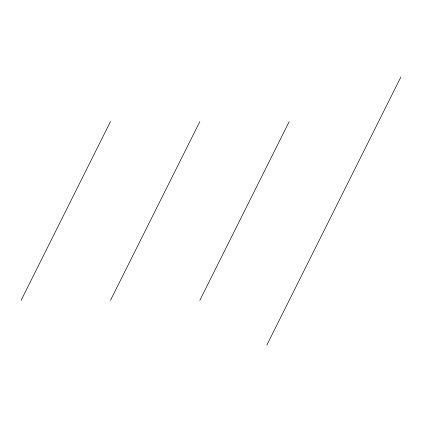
<?xml version="1.0" encoding="UTF-8"?>
<svg xmlns="http://www.w3.org/2000/svg" width="422" height="422" viewBox="0 0 422 422"><rect width="100%" height="100%" fill="white"/><g stroke="black" fill="none" stroke-linecap="round" stroke-linejoin="round"><path stroke-width="0.63" d="M21.1 300.364L110.464 121.636M110.464 300.364L199.828 121.636M199.828 300.364L289.197 121.636M266.852 345.048L400.9 76.952"/></g></svg>
